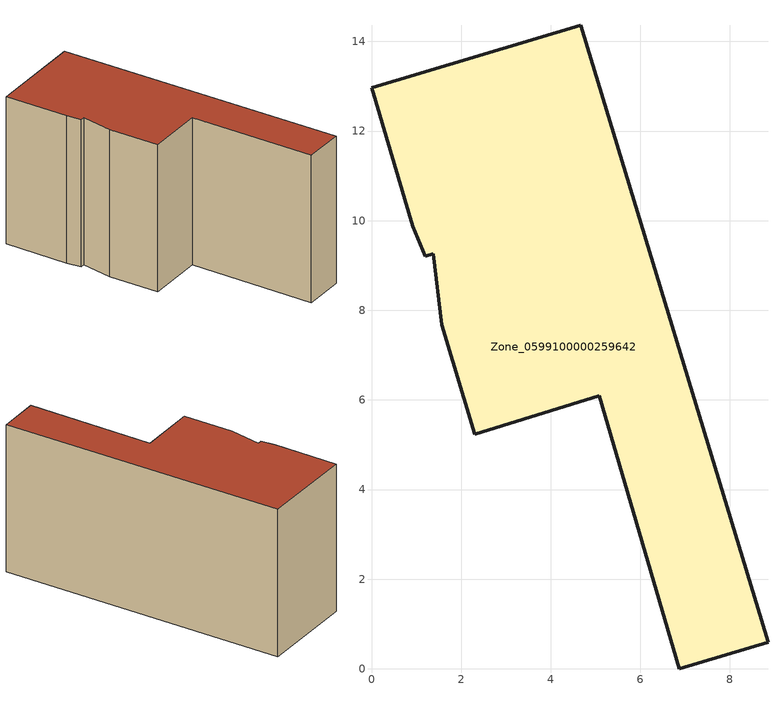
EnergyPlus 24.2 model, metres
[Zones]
Zone_0599100000259642
 floor ground (C_G): 1.38,9.26 1.2,9.2 0.92,9.88 0,12.97 4.67,14.36 8.85,0.59 6.87,0 5.08,6.09 2.3,5.23 1.57,7.68 z0
 wall outside (C_F): 8.85,0.59 4.67,14.36 0,12.97 0.92,9.88 1.2,9.2 1.38,9.26 1.57,7.68 2.3,5.23 5.08,6.09 6.87,0 8.85,0.59 z0:7.59
 roof outside (C_R): 1.38,9.26 1.57,7.68 2.3,5.23 5.08,6.09 6.87,0 8.85,0.59 4.67,14.36 0,12.97 0.92,9.88 1.2,9.2 z7.59
[BUILDING]
Pand.0599100000259642: North Axis=0; Terrain=City; Loads Convergence Tolerance Value=0.04; Temperature Convergence Tolerance Value=0.4; Solar Distribution=FullExterior; Maximum Number of Warmup Days=25; Minimum Number of Warmup Days=1
[Site:Location]
Rotterdam.The.Hague.AP_ZH_NLD Design_Conditions: Latitude=51.96; Longitude=4.45; Time Zone=1; Elevation=-4.5
[SITE:GROUNDTEMPERATURE:BUILDINGSURFACE]
18, 18, 18, 18, 18, 18, 18, 18, 18, 18, 18, 18
[MATERIAL] Thermal Absorptance=0.9; Solar Absorptance=0.7; Visible Absorptance=0.7
Name | Roughness | Thickness | Conductivity | Density | Specific Heat
G.TC.1946 | MediumSmooth | 0.15 | 1 | 540 | 1210
F.TC.1946 | Rough | 0.3 | 0.857143 | 1920 | 840
R.TC.1946 | MediumRough | 0.2 | 0.909091 | 1500 | 1000
[CONSTRUCTION]
C_G: G.TC.1946
C_F: F.TC.1946
C_R: R.TC.1946
[ZONE]
Zone_0599100000259642: Type=1; Multiplier=1; Ceiling Height=Autocalculate; Volume=Autocalculate; Floor Area=autocalculate; Part of Total Floor Area=Yes
[ZONEINFILTRATION:DESIGNFLOWRATE]
Infil_Zone_0599100000259642: Zone or ZoneList or Space or SpaceList=Zone_0599100000259642; Schedule=AlwaysOn; Design Flow Rate Calculation Method=Flow/Area; Flow Rate per Floor Area=0.003; Constant Term Coefficient=1; Temperature Term Coefficient=0; Velocity Term Coefficient=0; Velocity Squared Term Coefficient=0
[HVACTEMPLATE:ZONE:IDEALLOADSAIRSYSTEM]
Zone_0599100000259642: Maximum Heating Supply Air Temperature=50; Minimum Cooling Supply Air Temperature=13; Maximum Heating Supply Air Humidity Ratio=0.0156; Minimum Cooling Supply Air Humidity Ratio=0.0077; Heating Limit=NoLimit; Cooling Limit=NoLimit; Dehumidification Control Type=ConstantSensibleHeatRatio; Cooling Sensible Heat Ratio=0.7; Dehumidification Setpoint=60; Humidification Control Type=None; Humidification Setpoint=30; Outdoor Air Method=None; Outdoor Air Flow Rate per Person=0.00944; Outdoor Air Flow Rate per Zone Floor Area=0; Outdoor Air Flow Rate per Zone=0; Demand Controlled Ventilation Type=None; Outdoor Air Economizer Type=NoEconomizer; Heat Recovery Type=None; Sensible Heat Recovery Effectiveness=0.7; Latent Heat Recovery Effectiveness=0.65
[ZONECONTROL:THERMOSTAT]
ThermostatControl_Zone_0599100000259642: Zone or ZoneList=Zone_0599100000259642; Control Type Schedule=DualSetpointControlType; Control 1=Thermostat_Zone_0599100000259642; Temperature Difference Between Cutout And Setpoint=0
[THERMOSTATSETPOINT:DUALSETPOINT]
Thermostat_Zone_0599100000259642: Heating Setpoint Temperature Schedule=HeatingSetpoint_Zone_0599100000259642; Cooling Setpoint Temperature Schedule=CoolingSetpoint_Zone_0599100000259642
[SCHEDULE:COMPACT]
HeatingSetpoint_Zone_0599100000259642: Through: 12/31, For: AllDays, Until: 24:00, 21
CoolingSetpoint_Zone_0599100000259642: Through: 12/31, For: AllDays, Until: 24:00, 24
DualSetpointControlType: Through: 12/31, For: AllDays, Until: 24:00, 4
AlwaysOn: Through: 12/31, For: AllDays, Until: 24:00, 1
